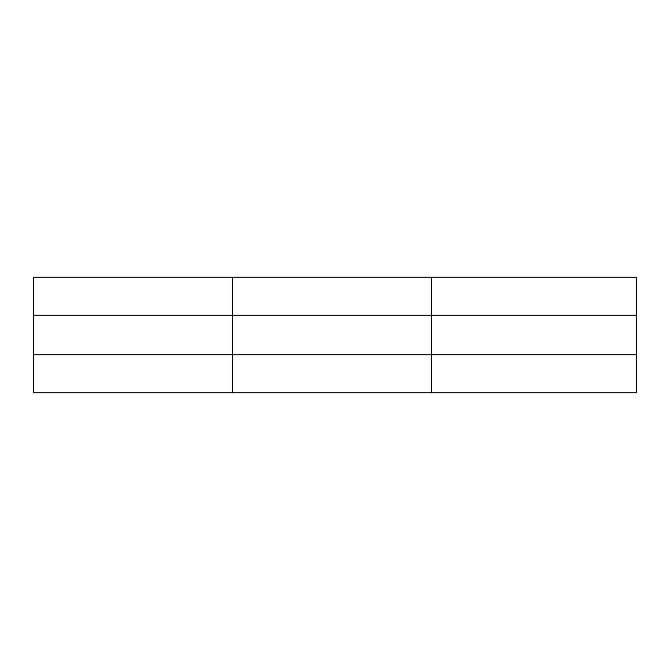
<?xml version="1.0" encoding="UTF-8"?>
<svg xmlns="http://www.w3.org/2000/svg" width="670" height="670" viewBox="0 0 670 670"><rect width="100%" height="100%" fill="white"/><g stroke="black" fill="none" stroke-linecap="round" stroke-linejoin="round"><path stroke-width="1" d="M232.49 277.405L232.49 392.595M431.48 277.405L431.48 392.595M33.5 315.419L636.5 315.419M33.5 354.581L636.5 354.581M636.5 379.923L636.5 392.595L33.5 392.595L33.5 277.405L636.5 277.405L636.5 379.923"/></g></svg>
